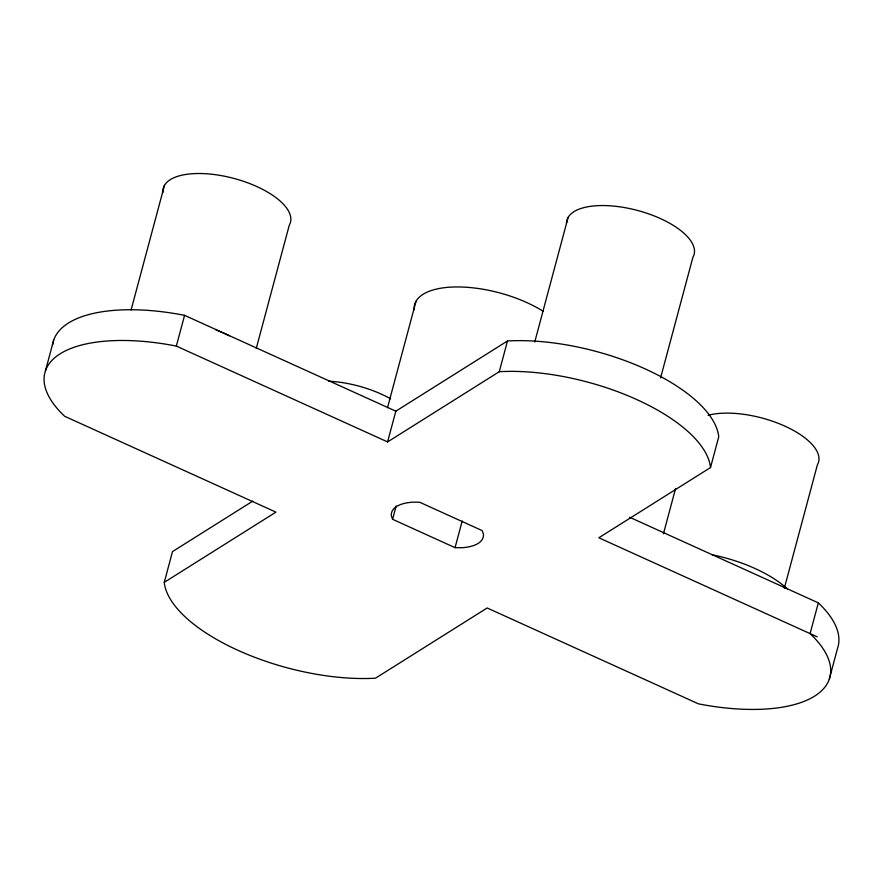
<?xml version="1.0" encoding="UTF-8"?>
<svg xmlns="http://www.w3.org/2000/svg" width="883" height="883" viewBox="0 0 883 883"><rect width="100%" height="100%" fill="white"/><g stroke="black" fill="none" stroke-linecap="round" stroke-linejoin="round"><path stroke-width="1.32" d="M45.43 370.915L53.675 340.176M131.092 309.955L164.459 185.397M629.579 517.239L818.331 602.868L810.086 633.608A142.66 60.287 15 0 1 698.42 703.828L487.173 607.979L375.507 678.188A142.66 60.287 15 0 1 164.26 582.35L275.926 512.129L64.669 416.29A142.66 60.287 15 0 1 176.335 346.081L184.58 315.341L395.827 411.18L507.493 340.97A142.66 60.287 15 0 1 718.74 436.82L710.506 467.56L598.84 537.769L817.183 636.831M164.26 582.35L172.494 551.599L252.759 501.136M256.236 348.487L289.26 225.264A65.839 27.826 15 0 0 232.836 178.134A65.839 27.826 15 0 0 162.902 192.494M387.505 407.725L416.048 301.224M176.335 346.081L387.593 441.919L395.827 411.18M392.593 519.303L391.335 515.716A47.406 20.033 15 0 1 412.869 502.173L419.712 502.25L482.173 530.595L483.431 534.193A47.406 20.033 15 0 1 461.897 547.725L455.054 547.648L392.593 519.303L396.158 505.981M387.593 441.919L499.259 371.71L507.493 340.97M455.054 547.648L462.195 521.003M534.734 341.997L568.1 217.439M660.594 377.88L692.901 257.306A65.839 27.826 15 0 0 637.868 210.54A65.839 27.826 15 0 0 566.5 223.289M663.431 533.829L675.517 488.707M784.314 588.288L817.382 464.877A65.839 27.826 15 0 0 784.899 426.136A65.839 27.826 15 0 0 708.067 415.275M829.325 678.983L837.57 648.243A142.66 60.287 15 0 0 818.331 602.868M499.259 371.71A142.66 60.287 15 0 1 710.506 467.56M52.516 345.264A142.66 60.287 15 0 1 184.58 315.341M414.171 309.745A79.006 33.388 15 0 1 458.906 286.953A79.006 33.388 15 0 1 543.166 311.313M328.531 381.202A65.839 27.826 15 0 1 390.628 398.84M711.974 554.745A87.792 37.097 15 0 1 787.415 588.972M215.982 329.944A87.792 37.097 15 0 1 229.425 335.772"/></g></svg>
